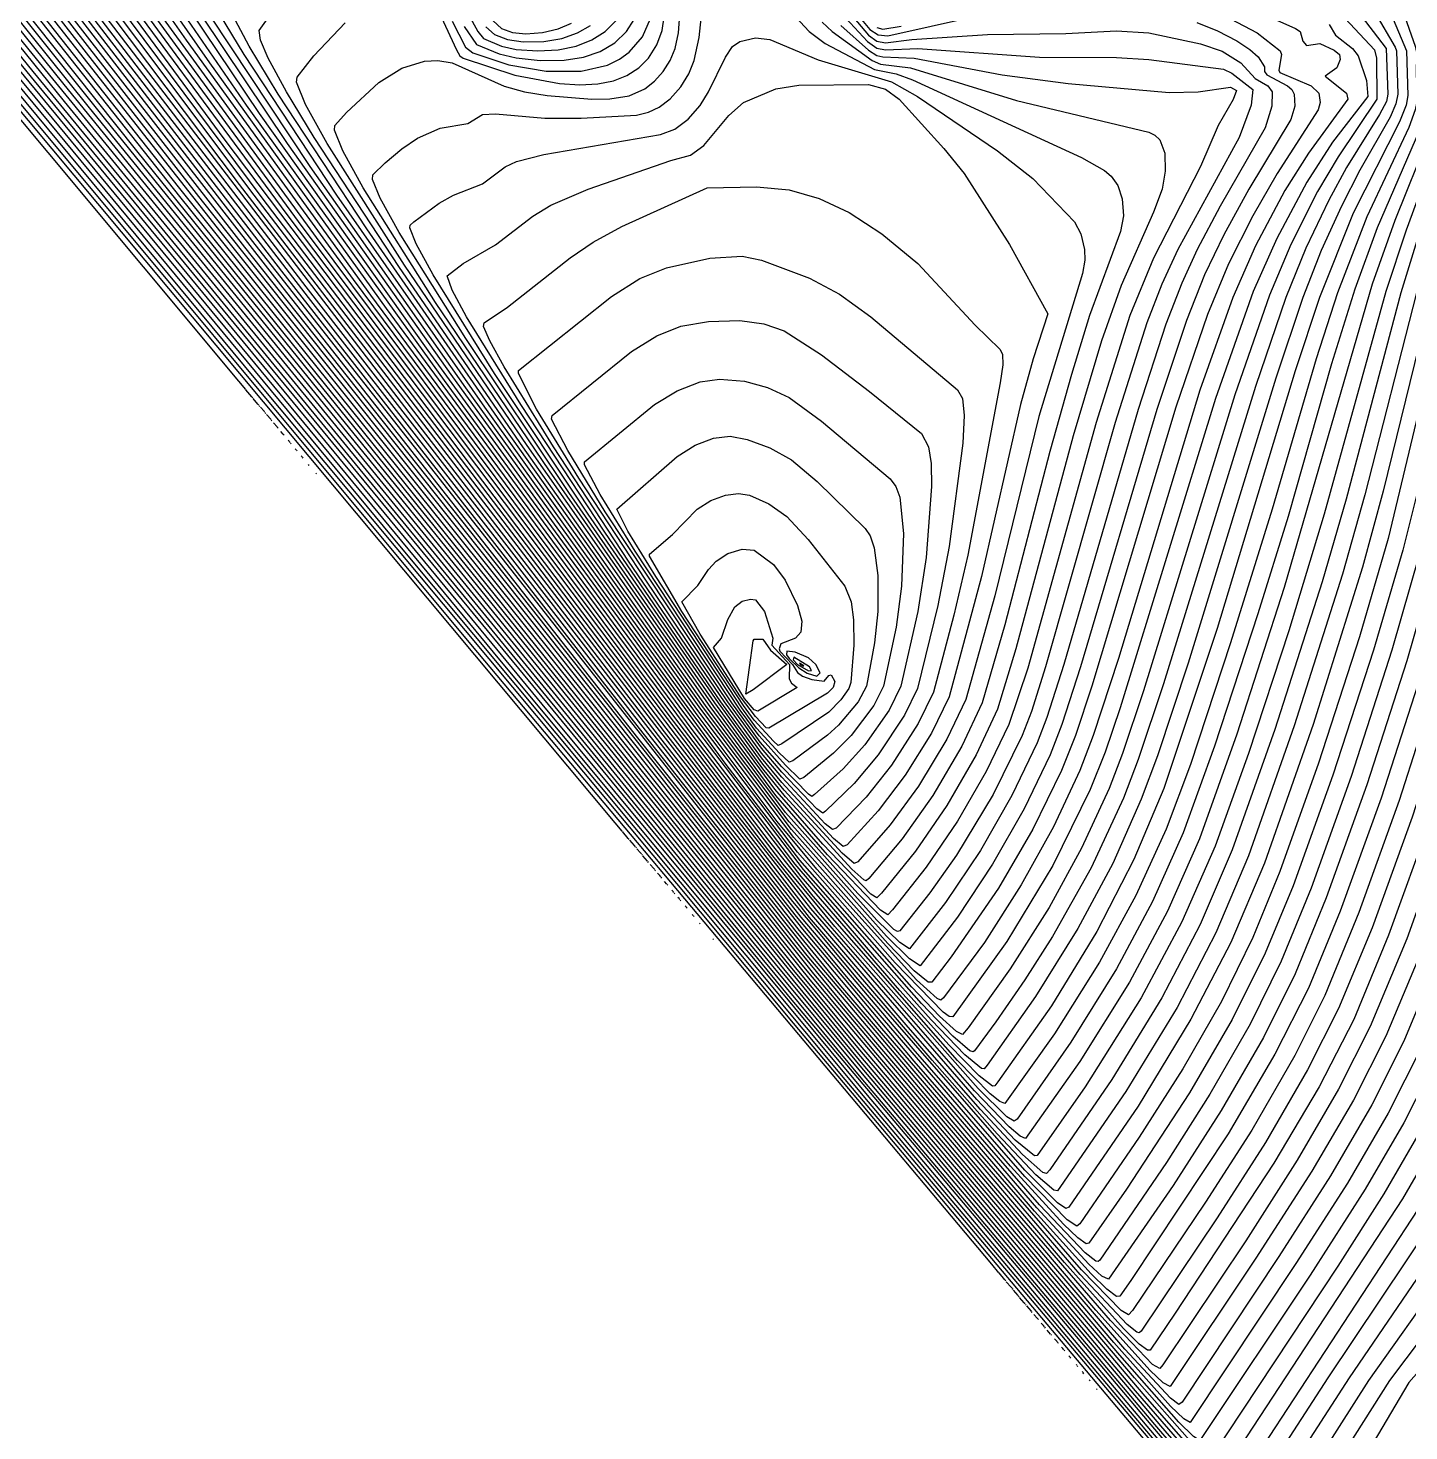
# Model space of a CAD drawing. Header units: inches. Extents: x 2608994 to 2618701, y 1261813 to 1271655.
# Drawn here: x 2610696 to 2612073, y 1262946 to 1264345 of the extents above; entities that cross this region are included whole.
import ezdxf

# ---------------------------------------------------------------- set-up
doc = ezdxf.new("R2010")
doc.units = ezdxf.units.IN
doc.header["$MEASUREMENT"] = 0

msp = doc.modelspace()

# ---------------------------------------------------------------- linework, layer by layer
for points, elevation in [([(2611281.3, 1263552.5), (2610390.5, 1264618.7), (2609989.7, 1265103.5), (2609670.4, 1265493.5)], 278), ([(2611960, 1262758.6), (2611459.1, 1263352.7), (2610922.7, 1263994.7), (2610432.2, 1264586.3), (2609987.1, 1265128.7), (2609707.6, 1265474.3)], 280), ([(2611954, 1262772.6), (2611510.8, 1263296.3), (2611058.2, 1263838.7), (2610508.8, 1264502.3), (2610036.3, 1265079.5), (2609761.6, 1265420.3)], 281), ([(2611945.1, 1262791.1), (2611938.4, 1262796.3), (2611909.6, 1262829.5), (2611534, 1263274), (2611166.3, 1263715.1), (2610536.7, 1264477.1), (2610027.9, 1265101.1), (2609768.9, 1265425.1)], 282), ([(2611934.8, 1262809), (2611924, 1262819), (2611888, 1262860.6), (2611532.8, 1263280.6), (2611208.3, 1263670.7), (2610565.4, 1264450.7), (2610065.2, 1265066.3), (2609812.2, 1265384.3)], 283), ([(2611657, 1263112.1), (2611137.3, 1263730.7), (2610623.8, 1264346.3), (2610183, 1264879.1), (2609803.6, 1265342.3)], 279), ([(2610905.8, 1263992.9), (2610144.7, 1264905.5), (2609809.6, 1265311.1)], 277), ([(2611928, 1262831.9), (2611925.2, 1262827.5), (2611922.8, 1262828.3), (2611894, 1262859.5), (2611457.8, 1263375.5), (2610702.1, 1264292.3), (2610164.9, 1264953.5), (2609884.2, 1265306.3)], 284), ([(2611875, 1262918.3), (2611868.8, 1262921.8), (2611856.8, 1262933.6), (2611799.2, 1262998.8), (2611524.4, 1263321.8), (2611454, 1263406.7), (2610755.6, 1264267.1), (2610518.7, 1264562.3), (2610307.6, 1264828.7), (2610063.8, 1265143.1), (2609977.7, 1265258.3)], 289), ([(2611892.8, 1262867.1), (2611819.6, 1262952.3), (2611526.8, 1263298.1), (2611403.7, 1263446.3), (2610700.9, 1264301.9), (2610214.1, 1264903.1), (2609946.5, 1265240.3)], 285), ([(2611894, 1262882.1), (2611871.2, 1262904.3), (2611800.4, 1262986), (2611525.6, 1263310), (2611426.5, 1263429.5), (2610696.7, 1264323.5), (2610451.7, 1264627.1), (2610226.7, 1264909.1), (2609982.8, 1265221.1)], 287), ([(2611864.4, 1262936.3), (2611858, 1262940.4), (2611843.6, 1262954.7), (2611784.8, 1263021.3), (2611523.2, 1263328.4), (2611456.3, 1263409.1), (2610771.8, 1264255.1), (2610542.4, 1264541.9), (2610339.6, 1264798.7), (2610102.5, 1265105.9), (2610017.8, 1265219.9)], 290), ([(2611846.8, 1262974.7), (2611843.6, 1262972.3), (2611835.2, 1262978.4), (2611789.6, 1263027.5), (2611636, 1263206.2), (2611475.7, 1263395.9), (2610847.1, 1264177.1), (2610443.4, 1264687.1), (2610197.3, 1265007.5), (2610108.4, 1265127.5), (2610041.3, 1265222.3)], 292), ([(2611886.8, 1262880.4), (2611825.6, 1262950.9), (2611528, 1263301.9), (2611433.9, 1263415.1), (2610732, 1264271.9), (2610250.5, 1264868.3), (2609985.1, 1265204.3)], 286), ([(2611805.8, 1263045.5), (2611804, 1263043.8), (2611801.6, 1263044.4), (2611792, 1263051.9), (2611745.2, 1263101.8), (2611606, 1263262.7), (2611472.8, 1263420.2), (2610911.9, 1264126.7), (2610558.7, 1264579.1), (2610335, 1264875.5), (2610252.4, 1264989.5), (2610190.3, 1265079.5), (2610145.8, 1265149.1), (2610116.8, 1265201.9)], 296), ([(2611834.7, 1262990.3), (2611828, 1262993.7), (2611814.8, 1263006.3), (2611760.8, 1263066.3), (2611541.2, 1263322.9), (2611466.2, 1263412.7), (2610845.8, 1264186.7), (2610630.8, 1264457.9), (2610454.3, 1264683.5), (2610222.6, 1264987.1), (2610139.8, 1265099.9), (2610075.9, 1265191.1)], 293), ([(2611812.4, 1263026.3), (2611804, 1263032.5), (2611788.4, 1263048), (2611729.6, 1263113.7), (2611513.6, 1263365.8), (2611463, 1263427.1), (2610869.7, 1264172.3), (2610505.6, 1264637.9), (2610287.1, 1264927.1), (2610208.1, 1265036.3), (2610147.6, 1265123.9), (2610104.2, 1265192.3)], 295), ([(2611773.4, 1263097.1), (2611766.8, 1263100.3), (2611753.6, 1263112.3), (2611702, 1263168.3), (2611547.2, 1263347.3), (2611465.1, 1263445.1), (2611309.3, 1263641.9), (2610948.9, 1264102.7), (2610633, 1264511.9), (2610433.7, 1264779.5), (2610356.7, 1264887.5), (2610298, 1264973.9), (2610255.1, 1265042.3), (2610228.1, 1265092.7), (2610220.1, 1265111.9), (2610216.1, 1265126.3), (2610215.9, 1265137.1), (2610219.2, 1265143.1), (2610319.6, 1265193)], 299), ([(2611885.1, 1262900.3), (2611879.6, 1262903.2), (2611867.6, 1262915.1), (2611810, 1262980.5), (2611526.8, 1263313.7), (2611449.6, 1263406.7), (2610731.6, 1264288.7), (2610492, 1264586.3), (2610271.5, 1264863.5), (2610025.7, 1265179.1)], 288), ([(2611854.7, 1262954.3), (2611848.4, 1262957.9), (2611835.2, 1262970.7), (2611778.8, 1263034), (2611522, 1263335), (2611461.6, 1263407.9), (2610804.3, 1264222.7), (2610580.2, 1264503.5), (2610384.6, 1264751.9), (2610145.5, 1265062.7), (2610060.2, 1265177.9)], 291), ([(2611751.2, 1263132.6), (2611742.8, 1263138.4), (2611728.4, 1263152.1), (2611675.6, 1263209.8), (2611513.6, 1263397), (2611460.8, 1263460.7), (2611316.5, 1263644.3), (2610972.9, 1264087.1), (2610678.8, 1264471.1), (2610493.7, 1264721.9), (2610422.7, 1264822.7), (2610366.4, 1264906.7), (2610325.6, 1264972.7), (2610300.3, 1265020.7), (2610289.3, 1265051.9), (2610288.9, 1265062.7), (2610292, 1265068.7), (2610404.4, 1265134.7), (2610474.1, 1265173.1)], 301), ([(2611797.4, 1263065.9), (2611793.2, 1263061.6), (2611786, 1263065.9), (2611746.4, 1263106.6), (2611633.6, 1263235.9), (2611478.2, 1263418.7), (2611304, 1263637.1), (2610950.1, 1264085.9), (2610607.8, 1264525.1), (2610380.7, 1264826.3), (2610295.6, 1264943.9), (2610231, 1265037.5), (2610184.9, 1265109.5), (2610155.2, 1265163.5)], 297), ([(2611781.2, 1263079.9), (2611771.6, 1263087.2), (2611756, 1263102.7), (2611699.6, 1263165.2), (2611506.4, 1263389.8), (2611461.9, 1263443.9), (2610922.2, 1264129.1), (2610595.2, 1264551.5), (2610392.8, 1264822.7), (2610317.4, 1264928.3), (2610259.5, 1265013.5), (2610217.3, 1265080.7), (2610191, 1265129.9), (2610183, 1265149.1), (2610179.1, 1265163.5)], 298), ([(2611764.8, 1263116.3), (2611763.2, 1263114.8), (2611760.8, 1263115.2), (2611750, 1263123.5), (2611704.4, 1263171.5), (2611579.6, 1263314.8), (2611468.3, 1263446.3), (2611313.8, 1263641.9), (2610975.4, 1264076.3), (2610667.8, 1264475.9), (2610468.1, 1264744.7), (2610392.3, 1264851.5), (2610333.9, 1264937.9), (2610291.9, 1265005.1), (2610264.4, 1265056.7), (2610256.5, 1265075.9), (2610252.7, 1265090.3), (2610252.5, 1265099.9), (2610256, 1265106.2), (2610361.6, 1265163.1)], 300), ([(2611733.9, 1263169.1), (2611730.8, 1263167.7), (2611722.4, 1263173.3), (2611690, 1263205.8), (2611523.2, 1263396.3), (2611458.4, 1263473.9), (2611320.7, 1263650.3), (2610906.6, 1264189.1), (2610669.8, 1264503.5), (2610575.3, 1264633.1), (2610498.5, 1264742.3), (2610438.3, 1264832.3), (2610394.9, 1264903.1), (2610377, 1264936.7), (2610365.4, 1264963.1), (2610360.5, 1264982.3), (2610360.7, 1264988.3), (2610362.7, 1264993.1), (2610522.7, 1265104.7), (2610603.5, 1265156.3)], 303), ([(2611827.5, 1263011.9), (2611824.4, 1263008.1), (2611817.2, 1263012.1), (2611775.2, 1263055.9), (2611648, 1263202.9), (2611479.3, 1263401.9), (2610888.3, 1264141.1), (2610509.7, 1264622.3), (2610269.2, 1264937.9), (2610184, 1265054.3), (2610116.7, 1265150.3)], 294), ([(2611744.7, 1263152.3), (2611741.6, 1263150), (2611732, 1263156.4), (2611690, 1263199.6), (2611578.4, 1263326.9), (2611466.8, 1263458.3), (2611324.6, 1263639.5), (2611083.4, 1263951.5), (2610723.3, 1264421.9), (2610533.8, 1264678.7), (2610461.1, 1264781.9), (2610404.8, 1264865.9), (2610363.9, 1264931.9), (2610337.6, 1264981.1), (2610329.6, 1265000.3), (2610325.4, 1265014.7), (2610324.9, 1265025.5), (2610328.1, 1265031.5), (2610455.9, 1265113.1), (2610519.6, 1265151.5)], 302), ([(2611725.5, 1263189.5), (2611722.4, 1263185.3), (2611718.8, 1263185.9), (2611700.8, 1263201.2), (2611662.4, 1263242.1), (2611597.6, 1263315.5), (2611475.2, 1263458.1), (2611330.6, 1263643.1), (2610921.1, 1264178.3), (2610689, 1264487.9), (2610596.9, 1264615.1), (2610522.4, 1264721.9), (2610464.7, 1264809.5), (2610425.2, 1264875.5), (2610409.6, 1264905.5), (2610399.7, 1264929.5), (2610396, 1264946.3), (2610398.3, 1264955.9), (2610591.8, 1265103.5), (2610623.9, 1265126.3), (2610649.5, 1265141.9), (2610672.4, 1265152.1)], 304), ([(2612281.2, 1264675.1), (2612227.9, 1264317.5), (2612228.2, 1264288.7), (2612237.3, 1264243.1), (2612239.7, 1264222.7), (2612240.1, 1264197.5), (2612238.1, 1264165.1), (2612222.3, 1264028.3), (2612210.7, 1263943.1), (2612195.1, 1263850.7), (2612179.9, 1263778.7), (2612151.5, 1263675.5), (2612112.2, 1263551.9), (2612070.8, 1263436.7), (2612034.5, 1263349.1), (2612002.8, 1263286.7), (2611961.7, 1263215.9), (2611910.2, 1263135.5), (2611827.5, 1263011.9)], 294), ([(2611682.1, 1263256.7), (2611679.2, 1263254.9), (2611672, 1263259.3), (2611643.2, 1263287.4), (2611500.4, 1263448.9), (2611448.9, 1263511.1), (2611339.4, 1263653.9), (2610969.2, 1264147.1), (2610775.5, 1264411.1), (2610699, 1264519.1), (2610635.4, 1264612.7)], 308), ([(2611663, 1263293.9), (2611660, 1263289.9), (2611657.6, 1263289.8), (2611644.4, 1263299.9), (2611614.4, 1263330.5), (2611565.2, 1263385.2), (2611466.8, 1263498.7), (2611363.1, 1263633.5), (2611020.3, 1264094.3), (2610830.9, 1264354.7), (2610755, 1264462.7), (2610697.6, 1264547.9), (2610652.1, 1264619.9)], 310), ([(2612243.1, 1264621.1), (2612208.1, 1264313.9), (2612208.8, 1264289.9), (2612217.3, 1264234.7), (2612217.1, 1264210.7), (2612214.2, 1264179.5), (2612176.9, 1263937.1), (2612159.4, 1263844.7), (2612143.9, 1263778.7), (2612114.8, 1263676.7), (2612076.3, 1263557.9), (2612036.3, 1263447.5), (2612002.9, 1263367.1), (2611972, 1263306.1), (2611930, 1263233.7), (2611881.7, 1263158.3), (2611805.8, 1263045.5)], 296), ([(2611714.7, 1263206.3), (2611711.6, 1263202.6), (2611708, 1263203.7), (2611687.6, 1263221.5), (2611645.6, 1263266.6), (2611573.6, 1263348.5), (2611471.6, 1263467.6), (2611332.2, 1263646.7), (2610929.1, 1264175.9), (2610707.3, 1264473.5), (2610618.4, 1264597.1)], 305), ([(2611699.6, 1263220.2), (2611680.4, 1263235.8), (2611642, 1263276.5), (2611476.4, 1263466.8), (2611380.6, 1263589.1), (2611183.2, 1263848.3), (2610891.3, 1264234.7), (2610698.6, 1264496.3), (2610625.6, 1264599.5)], 306), ([(2611635, 1263325.1), (2611618, 1263339.6), (2611586.8, 1263372.3), (2611469.2, 1263505.9), (2611349.6, 1263662.3), (2611053.1, 1264065.5), (2610877, 1264310.3), (2610807.9, 1264409.9), (2610752.8, 1264492.7), (2610713.4, 1264556.3), (2610687.7, 1264603.1)], 312), ([(2612254.9, 1264597.1), (2612217.7, 1264312.7), (2612218.6, 1264288.7), (2612226.4, 1264247.9), (2612228.4, 1264228.7), (2612228.4, 1264201.1), (2612225.3, 1264165.1), (2612193.9, 1263940.7), (2612177.2, 1263847.1), (2612162.8, 1263782.3), (2612134.1, 1263679.1), (2612094.8, 1263556.7), (2612052.8, 1263440.3), (2612017.9, 1263356.3), (2611983.4, 1263289.1), (2611938.4, 1263212.8), (2611840, 1263063.2), (2611814.9, 1263026.3), (2611812.4, 1263026.3)], 295), ([(2611669.9, 1263272.3), (2611664.8, 1263274.3), (2611655.2, 1263282.2), (2611622.8, 1263315.4), (2611478.8, 1263479.2), (2611434.2, 1263535.1), (2611340.9, 1263657.5), (2610983.3, 1264136.3), (2610799.4, 1264388.3), (2610724.2, 1264495.1), (2610665, 1264582.7)], 309), ([(2611652.2, 1263310.7), (2611649.2, 1263307), (2611646.8, 1263307.2), (2611630, 1263320.9), (2611596.4, 1263356), (2611542.4, 1263416.5), (2611460.8, 1263511.1), (2611358.1, 1263645.5), (2611037.6, 1264078.7), (2610853.6, 1264333.1), (2610781.6, 1264436.3), (2610725.3, 1264520.3), (2610683.2, 1264587.5)], 311), ([(2612222, 1264574.3), (2612198.3, 1264312.7), (2612199.2, 1264289.9), (2612206.3, 1264239.5), (2612205.7, 1264215.5), (2612202.4, 1264185.5), (2612161.3, 1263941.9), (2612144.4, 1263855.5), (2612130.4, 1263795.5), (2612102.6, 1263697.1), (2612063.2, 1263574.7), (2612023.1, 1263463.1), (2611989.1, 1263380.3), (2611959.1, 1263320.3), (2611916.2, 1263245.9), (2611870.2, 1263173.9), (2611797.4, 1263065.9)], 297), ([(2611690.4, 1263237.5), (2611685.2, 1263239.8), (2611674.4, 1263249), (2611639.6, 1263285.1), (2611483.6, 1263463.3), (2611434.7, 1263524.3), (2611333.4, 1263656.3), (2610953.2, 1264160.3), (2610748, 1264438.7), (2610668.7, 1264550.3)], 307), ([(2612187.1, 1264522.7), (2612181.2, 1264341.5), (2612178.7, 1264311.5), (2612179.6, 1264291.1), (2612184.7, 1264252.7), (2612182.2, 1264215.5), (2612126.6, 1263933.5), (2612098.8, 1263811.1), (2612071, 1263713.9), (2612031.1, 1263590.3), (2611990.6, 1263477.5), (2611959.5, 1263401.9), (2611927.8, 1263338.3), (2611885.6, 1263265.3), (2611837.7, 1263190.7), (2611773.4, 1263097.1)], 299), ([(2612202.1, 1264522.7), (2612188.6, 1264312.7), (2612189.3, 1264291.1), (2612195.4, 1264246.7), (2612192.2, 1264201.1), (2612144.1, 1263938.3), (2612127.9, 1263859.1), (2612113.8, 1263800.3), (2612085.3, 1263700.7), (2612045.3, 1263577.1), (2612004.5, 1263464.3), (2611972.7, 1263387.5), (2611939.2, 1263321.5), (2611892.7, 1263242.3), (2611795.6, 1263095.9), (2611784.8, 1263080.2), (2611781.2, 1263079.9)], 298), ([(2611608.5, 1263363.5), (2611560.4, 1263412.8), (2611463.2, 1263523.2), (2611355.8, 1263664.7), (2611094.8, 1264023.5), (2610926.6, 1264259.9), (2610815.3, 1264425.5)], 314), ([(2612358, 1264415.9), (2612332.1, 1264342.7), (2612315.2, 1264316), (2612310.6, 1264294.7), (2612313.6, 1264277.9), (2612347.3, 1264173.5), (2612353, 1264139.9), (2612355.1, 1264103.9), (2612356.2, 1263949.1), (2612352.3, 1263860.3), (2612341.5, 1263772.7), (2612320.2, 1263670.7), (2612288.6, 1263559.1), (2612245, 1263424.7), (2612214.7, 1263340.7), (2612180.2, 1263263.9), (2612149.9, 1263206.3), (2612114.7, 1263147.5), (2612013.3, 1262998.7), (2611914.4, 1262845.6)], 285), ([(2611094.8, 1264384.5), (2611122.9, 1264323.5), (2611126.4, 1264317.5), (2611129.6, 1264315.2), (2611181.2, 1264298), (2611225.6, 1264289.9), (2611246, 1264288.6), (2611264, 1264289.5), (2611279.6, 1264292.5), (2611292.8, 1264297.6), (2611304.8, 1264305.4), (2611314.4, 1264315.2), (2611322.7, 1264328.3), (2611328.2, 1264342.7), (2611338.1, 1264411.1)], 320), ([(2612323, 1264400.3), (2612301.2, 1264341.5), (2612292.7, 1264300.7), (2612295.7, 1264277.9), (2612322, 1264185.5), (2612326.4, 1264155.5), (2612327.9, 1264121.9), (2612325.6, 1263981.5), (2612321.2, 1263899.9), (2612311.4, 1263813.5), (2612296, 1263729.5), (2612269.4, 1263626.3), (2612230.6, 1263500.3), (2612186.3, 1263374.3), (2612154.7, 1263299.9), (2612120.5, 1263232.7), (2612081.8, 1263166.7), (2611896.3, 1262883.5)], 287), ([(2611608.8, 1263377.9), (2611606, 1263375.6), (2611602.4, 1263377.3), (2611582, 1263395.7), (2611482.4, 1263506.2), (2611442.8, 1263553.7), (2611364.2, 1263658.7), (2611119.2, 1263997.1), (2610954.5, 1264229.9), (2610847.7, 1264389.5)], 315), ([(2611547, 1263482.3), (2611542.4, 1263477.7), (2611536.4, 1263481.3), (2611488.4, 1263531), (2611440.4, 1263585.9), (2611379.7, 1263668.3), (2611215.7, 1263903.5), (2611102.2, 1264071.5), (2611030, 1264185.6), (2611009.6, 1264222.5), (2611001.2, 1264243.1), (2611001.8, 1264247.9), (2611013.2, 1264260.7), (2611045.6, 1264290.9), (2611068.4, 1264305.1), (2611091.2, 1264312.2), (2611104.4, 1264312.7), (2611118.8, 1264310.3), (2611170.4, 1264287.2), (2611190.8, 1264281.6), (2611213.6, 1264277.7), (2611258, 1264274.3), (2611276, 1264274.4), (2611295.2, 1264277.6), (2611310.8, 1264284.6), (2611320.4, 1264292.2), (2611329.1, 1264301.9), (2611336, 1264312.7), (2611341.2, 1264324.7), (2611344.6, 1264340.3), (2611348.3, 1264394.3)], 321), ([(2612171.7, 1264391.9), (2612168.9, 1264306.7), (2612174, 1264259.9), (2612172.9, 1264233.5), (2612162.8, 1264178), (2612101.5, 1263895.1), (2612083.6, 1263820.7), (2612056.1, 1263724.7), (2612015.4, 1263598.7), (2611975.4, 1263487.1), (2611945.6, 1263414.4), (2611914.5, 1263351.5), (2611874.5, 1263281.9), (2611831.1, 1263213.5), (2611764.8, 1263116.3)], 300), ([(2612248.6, 1264388.3), (2612237.3, 1264315.1), (2612237.9, 1264287.5), (2612248.4, 1264238.3), (2612251.1, 1264217.9), (2612251.9, 1264191.5), (2612250.4, 1264157.9), (2612237.2, 1264025.9), (2612226.5, 1263939.5), (2612211.9, 1263848.3), (2612196.4, 1263772.7), (2612167.7, 1263667.1), (2612128.9, 1263544.7), (2612087.1, 1263428.3), (2612050.1, 1263339.5), (2612017.7, 1263275.9), (2611976.3, 1263205.1), (2611920.4, 1263118.1), (2611834.7, 1262990.3)], 293), ([(2612332.3, 1264387.1), (2612314.5, 1264340.3), (2612308, 1264328.1), (2612301.8, 1264298.3), (2612304.8, 1264277.9), (2612334.8, 1264178.3), (2612339.8, 1264145.9), (2612341.4, 1264109.9), (2612340.6, 1263959.9), (2612335.8, 1263871.1), (2612324.4, 1263781.1), (2612304.2, 1263683.9), (2612273.7, 1263574.7), (2612232.4, 1263446.3), (2612196.7, 1263347.9), (2612165, 1263277.1), (2612133.7, 1263217.1), (2612096.5, 1263154.7), (2611992.2, 1262998.7), (2611904.8, 1262863.8)], 286), ([(2611861.6, 1264350.6), (2611882, 1264342.2), (2611901.2, 1264332.2), (2611914.4, 1264323.7), (2611922.5, 1264316.3), (2611928.8, 1264306.5), (2611928.8, 1264301.9), (2611931.2, 1264298.3), (2611951.9, 1264287.5), (2611956.1, 1264283.9), (2611958.5, 1264279.1), (2611959.1, 1264267.1), (2611955.2, 1264253.9), (2611913.3, 1264184.3), (2611888.3, 1264138.7), (2611869.2, 1264099.1), (2611851, 1264053.5), (2611821.4, 1263964.7), (2611745.4, 1263707.9), (2611726.8, 1263650.3), (2611715.1, 1263620.3), (2611689.2, 1263566.3), (2611657.7, 1263511.1), (2611622.8, 1263458.4), (2611585.6, 1263409.9), (2611574.8, 1263416.6), (2611552, 1263439.3), (2611457.2, 1263545.6), (2611366.6, 1263665.9), (2611151.2, 1263967.1), (2611003.8, 1264178.3), (2610911.1, 1264318.7), (2610879.9, 1264370.3)], 317), ([(2611506.6, 1264370.3), (2611534, 1264337.9), (2611542.4, 1264332.1), (2611550.8, 1264330.5), (2611577.2, 1264333.8), (2611652.8, 1264338.8), (2611730.8, 1264339.5), (2611781.2, 1264342.2), (2611813.6, 1264340.2), (2611865.2, 1264329.5), (2611886.8, 1264322.1), (2611905.5, 1264310.3), (2611919.7, 1264294.7), (2611932.4, 1264287.5), (2611936.5, 1264281.5), (2611936.2, 1264267.1), (2611929.6, 1264245.5), (2611884.9, 1264167.5), (2611861.9, 1264124.3), (2611846.4, 1264090.7), (2611830.5, 1264049.9), (2611802.8, 1263964.7), (2611728.7, 1263710.3), (2611711.8, 1263657.5), (2611702.1, 1263632.3), (2611676.9, 1263579.5), (2611645.6, 1263524.9), (2611610.8, 1263472.9), (2611574.8, 1263426.8), (2611565.2, 1263432.9), (2611542.4, 1263455.4), (2611454.8, 1263553.5), (2611369.5, 1263667.1), (2611169.9, 1263947.9), (2611033.5, 1264144.7), (2610945, 1264279.1), (2610916.1, 1264327.1), (2610896.9, 1264363.1)], 318), ([(2611559.2, 1263446.1), (2611523.2, 1263481.8), (2611451.2, 1263562.8), (2611371.5, 1263669.5), (2611189.3, 1263927.5), (2611066, 1264106.3), (2610981, 1264235.9), (2610953.4, 1264281.5), (2610935.2, 1264315.1), (2610927.5, 1264333.1), (2610926.1, 1264342.7), (2610954.4, 1264382.5)], 319), ([(2611127.2, 1264372.7), (2611144.4, 1264341.5), (2611150, 1264334.8), (2611168, 1264327), (2611182.4, 1264323.8), (2611204, 1264322.2), (2611224.4, 1264323.4), (2611242.4, 1264327.1), (2611258, 1264333.2), (2611271.2, 1264341.5), (2611282.1, 1264352.3)], 317), ([(2611510.5, 1264373.9), (2611535.2, 1264343.7), (2611543.6, 1264338.4), (2611553.2, 1264337.4), (2611639.6, 1264356.6)], 317), ([(2611884.4, 1264378.4), (2611960, 1264344.7), (2611964.4, 1264341.5), (2611967.2, 1264332.1), (2611970.8, 1264327.8), (2611984, 1264329.6), (2611998.4, 1264323.1), (2612003.6, 1264318.7), (2612004.4, 1264313.8), (2612001.2, 1264305.5), (2611989.5, 1264297.1), (2612010.6, 1264280.3), (2612012.2, 1264274.3), (2611972.8, 1264220.3), (2611949.4, 1264183.1), (2611920, 1264127.9), (2611897.3, 1264076.3), (2611864.4, 1263983.9), (2611783.2, 1263716.3), (2611758.2, 1263639.5), (2611744.8, 1263604.7), (2611718.5, 1263548.3), (2611686.4, 1263490.5), (2611649.5, 1263433.1), (2611608.8, 1263377.9)], 315), ([(2612102.4, 1264370.3), (2612110.4, 1264323.5), (2612109.9, 1264300.7), (2612112.4, 1264274.3), (2612110.5, 1264258.7), (2612103, 1264232.3), (2612070.1, 1264143.5), (2612049.9, 1264082.3), (2611988.6, 1263860.3), (2611953.1, 1263743.9), (2611912.9, 1263621.5), (2611879.7, 1263529.1), (2611846.4, 1263453.5), (2611805.9, 1263377.9), (2611750, 1263289.1), (2611702.1, 1263220.7), (2611699.6, 1263220.2)], 306), ([(2612113.7, 1264375.1), (2612120.3, 1264325.9), (2612119.8, 1264300.7), (2612122.6, 1264271.9), (2612120.4, 1264253.9), (2612112.5, 1264225.1), (2612081, 1264132.7), (2612065.1, 1264081.1), (2612010.4, 1263875.3), (2611986.4, 1263792.8), (2611939.3, 1263645.5), (2611896.8, 1263525.5), (2611864.8, 1263451.1), (2611826.5, 1263377.9), (2611776.6, 1263296.3), (2611714.7, 1263206.3)], 305), ([(2612125.5, 1264377.5), (2612130.1, 1264331.9), (2612129.7, 1264300.7), (2612132.7, 1264271.9), (2612130, 1264246.7), (2612121.8, 1264215.5), (2612080.5, 1264081.1), (2612029, 1263879.5), (2612006.7, 1263800.3), (2611958.7, 1263649.1), (2611913.1, 1263519.5), (2611880.4, 1263442.7), (2611841.7, 1263368.3), (2611790.5, 1263284.3), (2611725.5, 1263189.5)], 304), ([(2612137.7, 1264373.9), (2612140.4, 1264330.7), (2612139.5, 1264300.7), (2612143, 1264267.1), (2612139.3, 1264237.1), (2612096.2, 1264082.3), (2612047.3, 1263883.1), (2612026.7, 1263807.5), (2611977.4, 1263650.3), (2611928.9, 1263512.3), (2611895.5, 1263433.1), (2611855.6, 1263356.5), (2611802.8, 1263269.9), (2611733.9, 1263169.1)], 303), ([(2612148.9, 1264378.7), (2612150.5, 1264333.1), (2612149.3, 1264303.1), (2612153.1, 1264268.3), (2612152.7, 1264251.5), (2612144.8, 1264209.8), (2612111.9, 1264084.7), (2612052.4, 1263835.9), (2612023.7, 1263737.9), (2611982.9, 1263611.9), (2611944.3, 1263503.9), (2611917.2, 1263437.9), (2611885.9, 1263374.3), (2611847.5, 1263307.1), (2611804.1, 1263238.7), (2611744.7, 1263152.3)], 302), ([(2612160.2, 1264383.5), (2612160.7, 1264334.3), (2612159.1, 1264305.5), (2612163.5, 1264264.7), (2612162.8, 1264243.1), (2612153.8, 1264195.1), (2612126.7, 1264083.5), (2612082, 1263884.3), (2612066.9, 1263824.3), (2612037.8, 1263724.7), (2611997.2, 1263599.8), (2611957.6, 1263489.5), (2611929.6, 1263422.3), (2611896.6, 1263356.3), (2611854, 1263283.1), (2611791.3, 1263187.1), (2611753.9, 1263133.1), (2611751.2, 1263132.6)], 301), ([(2612257.5, 1264377.5), (2612246.6, 1264312.7), (2612247.8, 1264285.1), (2612259.5, 1264233.5), (2612262.5, 1264213.1), (2612263.9, 1264185.5), (2612262.9, 1264151.9), (2612251.8, 1264021.1), (2612242.5, 1263937.1), (2612229.2, 1263848.3), (2612213.6, 1263769.1), (2612185.3, 1263663.5), (2612146.8, 1263541.1), (2612104.9, 1263423.5), (2612068, 1263334.7), (2612035.9, 1263271.1), (2611994.8, 1263200.4), (2611943.3, 1263119.9), (2611846.8, 1262974.7)], 292), ([(2611633.3, 1263347.9), (2611627.6, 1263341.3), (2611621.6, 1263344.3), (2611604.8, 1263359.6), (2611577.2, 1263388.6), (2611465.6, 1263515.3), (2611392.1, 1263610.7), (2611111.1, 1263993.5), (2610913.7, 1264268.3), (2610843.9, 1264369.1)], 313), ([(2611593.4, 1263393.5), (2611579.6, 1263404.9), (2611553.2, 1263432.1), (2611459.6, 1263537.7), (2611362.8, 1263665.9), (2611132.3, 1263986.3), (2610977.2, 1264207.1), (2610877.6, 1264357.1)], 316), ([(2611461.4, 1264355.9), (2611474.9, 1264341.5), (2611490.8, 1264329.8), (2611540, 1264303.6), (2611561.6, 1264299.3), (2611577.7, 1264293.5), (2611746.4, 1264215.9), (2611769.2, 1264202.9), (2611776, 1264197.5), (2611782.6, 1264187.9), (2611786.9, 1264174.7), (2611788.3, 1264157.9), (2611785.4, 1264142.3), (2611754.4, 1264058.3), (2611736.3, 1263999.5), (2611714.8, 1263922.7), (2611670, 1263749.9), (2611647.3, 1263671.9), (2611627, 1263628.7), (2611598, 1263579.5), (2611567.6, 1263536.4), (2611534.2, 1263496.7)], 322), ([(2611502.6, 1264364.3), (2611532.8, 1264331.8), (2611542.4, 1264325.1), (2611550.8, 1264323.5), (2611583.2, 1264324.8), (2611704.4, 1264316.1), (2611781.2, 1264315.7), (2611813.6, 1264313.7), (2611888, 1264304.2), (2611896.4, 1264300), (2611917.4, 1264283.9), (2611915.5, 1264268.3), (2611903.8, 1264235.9), (2611842.6, 1264124.3), (2611826.5, 1264089.5), (2611811.7, 1264051.1), (2611780.1, 1263951.5), (2611710.5, 1263707.9), (2611696.5, 1263663.5), (2611687.2, 1263639.5), (2611658.2, 1263580.7), (2611621.6, 1263520), (2611595.2, 1263482.5), (2611565.2, 1263444.7), (2611562.8, 1263444), (2611559.2, 1263446.1)], 319), ([(2611999.6, 1264365.3), (2612038.8, 1264323.5), (2612040.6, 1264315.1), (2612041.1, 1264274.3), (2612002.4, 1264216.7), (2611981.8, 1264181.9), (2611955.3, 1264129.1), (2611934, 1264078.7), (2611899.3, 1263979.1), (2611808.1, 1263683.9), (2611787.3, 1263621.5), (2611773.9, 1263586.7), (2611746.4, 1263527), (2611714.1, 1263467.9), (2611675.4, 1263406.7), (2611633.3, 1263347.9)], 313), ([(2612021.2, 1264362.8), (2612050.2, 1264324.7), (2612052, 1264279.1), (2612050.5, 1264271.9), (2612043.8, 1264258.7), (2612010.7, 1264205.9), (2611993.1, 1264173.5), (2611970.3, 1264125.5), (2611950.3, 1264076.3), (2611919.9, 1263987.5), (2611828.3, 1263691.1), (2611803, 1263615.5), (2611788.3, 1263577.1), (2611756, 1263507.6), (2611717.5, 1263439.1), (2611690, 1263395.9), (2611660.9, 1263353.9), (2611639.6, 1263325.1), (2611638.4, 1263324.1), (2611635, 1263325.1)], 312), ([(2612039, 1264360.7), (2612059.3, 1264325.9), (2612060.7, 1264322.3), (2612062, 1264279.1), (2612060.1, 1264269.5), (2612054.3, 1264256.3), (2612024, 1264203.5), (2612005.6, 1264167.5), (2611985.5, 1264123.1), (2611967.2, 1264076.3), (2611940.2, 1263995.9), (2611852.7, 1263711.5), (2611822.1, 1263619.1), (2611806.1, 1263575.9), (2611777.6, 1263511.9), (2611742.8, 1263446.9), (2611700.7, 1263379.1), (2611652.2, 1263310.7)], 311), ([(2612066.8, 1264361.9), (2612079.2, 1264327.1), (2612080.6, 1264321.1), (2612080.3, 1264297.1), (2612082.1, 1264277.9), (2612079.4, 1264263.5), (2612072.8, 1264246), (2612031, 1264156.7), (2612001.8, 1264081.1), (2611980.5, 1264015.1), (2611936.7, 1263865.1), (2611895.1, 1263731.9), (2611855, 1263610.7), (2611830.8, 1263545.9), (2611800.7, 1263479.9), (2611764.4, 1263413.3), (2611719.6, 1263341.9), (2611669.9, 1263272.3)], 309), ([(2612080.2, 1264360.7), (2612090.5, 1264322.3), (2612090.2, 1264298.3), (2612092.2, 1264276.7), (2612090.7, 1264265.9), (2612083.4, 1264243.1), (2612041.5, 1264145.9), (2612019.1, 1264084.7), (2611995.9, 1264010.3), (2611952.4, 1263857.9), (2611922.3, 1263760.7), (2611879.2, 1263628.7), (2611847.9, 1263542.3), (2611817.3, 1263473.9), (2611781.2, 1263406.7), (2611735.8, 1263333.5), (2611682.1, 1263256.7)], 308), ([(2612091.3, 1264365.5), (2612100.5, 1264322.3), (2612100, 1264299.5), (2612102.3, 1264275.5), (2612100.8, 1264263.5), (2612093.3, 1264238.3), (2612059, 1264153.1), (2612036.5, 1264089.5), (2611948.6, 1263787.1), (2611901.3, 1263640.7), (2611864, 1263536.3), (2611832.1, 1263464.3), (2611794.2, 1263393.5), (2611744.9, 1263314.3), (2611690.4, 1263237.5)], 307), ([(2612264.1, 1264358.3), (2612256, 1264310.3), (2612257.6, 1264282.7), (2612270.6, 1264228.7), (2612274.2, 1264207.1), (2612276.1, 1264178.3), (2612275.5, 1264144.7), (2612266.4, 1264015.1), (2612258.1, 1263931.1), (2612245.6, 1263843), (2612230.1, 1263761.9), (2612202.3, 1263657.5), (2612164.1, 1263535.1), (2612122.8, 1263418.7), (2612085.5, 1263328.7), (2612052.2, 1263262.7), (2612011.7, 1263193.1), (2611960.3, 1263112.7), (2611854.7, 1262954.3)], 291), ([(2612274.8, 1264360.7), (2612265.4, 1264309.1), (2612265.1, 1264297.1), (2612267, 1264282.7), (2612281.9, 1264223.9), (2612285.8, 1264202.3), (2612288.3, 1264173.5), (2612288.3, 1264138.7), (2612281.1, 1264007.9), (2612273.8, 1263925.1), (2612262.1, 1263837.5), (2612246.9, 1263755.9), (2612219.1, 1263650.3), (2612181.4, 1263529.1), (2612140.4, 1263412.7), (2612103.2, 1263322.7), (2612067.9, 1263253.1), (2612029.4, 1263187.1), (2611974.4, 1263101.3), (2611864.4, 1262936.3)], 290), ([(2612284, 1264355.6), (2612274.6, 1264306.7), (2612274.5, 1264294.7), (2612276.8, 1264280.3), (2612293.5, 1264217.9), (2612297.8, 1264196.3), (2612300.9, 1264166.3), (2612301.4, 1264131.5), (2612295.7, 1263998.3), (2612289.4, 1263916.7), (2612278.7, 1263831.5), (2612263.2, 1263747.5), (2612236, 1263643.1), (2612198.9, 1263523.1), (2612158.1, 1263406.7), (2612121.5, 1263317.9), (2612085.6, 1263247.1), (2612047.9, 1263182.3), (2612002, 1263110.3), (2611875, 1262918.3)], 289), ([(2611557.8, 1263465.5), (2611553.2, 1263460.7), (2611546, 1263465.2), (2611493.2, 1263520.3), (2611441.6, 1263579.6), (2611376, 1263668.3), (2611193.4, 1263928.7), (2611071, 1264108.7), (2610994, 1264229.9), (2610972.4, 1264268.9), (2610963.5, 1264291.1), (2610964, 1264296.2), (2610980.7, 1264317.5), (2611012, 1264350.4)], 320), ([(2611534.2, 1263496.7), (2611531.6, 1263494.6), (2611529.2, 1263495.6), (2611517.2, 1263506.1), (2611451.2, 1263578.2), (2611428.4, 1263606.3), (2611380.7, 1263671.9), (2611235.2, 1263881.9), (2611132.2, 1264035.5), (2611065.8, 1264141.1), (2611046.8, 1264175.5), (2611039.2, 1264193.9), (2611039.6, 1264198.7), (2611051.9, 1264210.7), (2611068.4, 1264224.7), (2611084, 1264235.3), (2611106.8, 1264245.3), (2611134.4, 1264249.9), (2611148.8, 1264258.7), (2611162, 1264259.6), (2611211.2, 1264255.3), (2611247.2, 1264255.3), (2611302.4, 1264258.2), (2611314.4, 1264261.1), (2611325.2, 1264266.2), (2611336, 1264274.4), (2611346.7, 1264286.3), (2611354.8, 1264299.5), (2611360.2, 1264312.7), (2611365.1, 1264335.5), (2611367.1, 1264354.7)], 322), ([(2611118.8, 1264351.8), (2611132.1, 1264325.9), (2611139.2, 1264320.3), (2611175.2, 1264308.4), (2611212.4, 1264302.1), (2611247.2, 1264302.1), (2611273.6, 1264308.1), (2611285.5, 1264313.9), (2611295.2, 1264320.9), (2611308.4, 1264336.4), (2611316.4, 1264354.7)], 319), ([(2611130.8, 1264346.6), (2611142.8, 1264328.6), (2611165.6, 1264319.5), (2611182.4, 1264315.3), (2611206.4, 1264312.6), (2611230.4, 1264312.9), (2611249.6, 1264316), (2611266.4, 1264321.7), (2611280.8, 1264330.2), (2611292.6, 1264341.5), (2611300.3, 1264353.5)], 318), ([(2611152.3, 1264346.3), (2611160.8, 1264338.6), (2611174, 1264333.6), (2611189.6, 1264331.3), (2611210, 1264331.7), (2611228, 1264334.8), (2611243.6, 1264340.2), (2611256.8, 1264347.6)], 316), ([(2611159.6, 1264352.2), (2611168, 1264344.5), (2611178.8, 1264340.6), (2611192, 1264339.4), (2611208.8, 1264340.6), (2611224.4, 1264344.3), (2611237.8, 1264349.9)], 315), ([(2611487.6, 1264351.1), (2611497.6, 1264341.5), (2611537.6, 1264312.7), (2611546, 1264309.2), (2611576, 1264305.5), (2611681.6, 1264272.9), (2611813.6, 1264241.1), (2611819.6, 1264238.1), (2611824.4, 1264233.5), (2611829.4, 1264220.3), (2611829.9, 1264202.3), (2611826.8, 1264184.3), (2611818.3, 1264161.5), (2611786, 1264088.3), (2611766.3, 1264033.1), (2611738.2, 1263938.3), (2611680.9, 1263725.9), (2611662.5, 1263665.9), (2611641.3, 1263620.3), (2611612, 1263569.5), (2611580.8, 1263524), (2611547, 1263482.3)], 321), ([(2611506.3, 1264347.5), (2611534, 1264323), (2611542.4, 1264317.8), (2611548.4, 1264316.3), (2611579.6, 1264315.2), (2611667.2, 1264298.3), (2611733.2, 1264289.8), (2611834, 1264280.9), (2611862.8, 1264281.6), (2611895.2, 1264286.1), (2611901.1, 1264282.7), (2611897.6, 1264273.9), (2611882.8, 1264247.9), (2611865.1, 1264207.1), (2611818.4, 1264115.6), (2611794.6, 1264058.3), (2611761.1, 1263951.5), (2611692.8, 1263706.7), (2611673.9, 1263650.3), (2611651.3, 1263603.5), (2611622.8, 1263554.2), (2611591.6, 1263508.2), (2611557.8, 1263465.5)], 320), ([(2611542.4, 1264345.5), (2611548.4, 1264344.1), (2611566.4, 1264346.8)], 316), ([(2611895.2, 1264354.2), (2611921.6, 1264340.3), (2611944.6, 1264322.3), (2611945.8, 1264318.7), (2611943.2, 1264303.1), (2611944.1, 1264300.7), (2611975.4, 1264287.5), (2611983.1, 1264280.3), (2611984.6, 1264270.7), (2611982.4, 1264263.5), (2611941.5, 1264199.9), (2611917.3, 1264157.9), (2611893, 1264109.9), (2611872.1, 1264059.5), (2611840.6, 1263967.1), (2611756.8, 1263688.7), (2611740.6, 1263639.5), (2611726.6, 1263604.7), (2611697.8, 1263545.9), (2611663.6, 1263487.1), (2611616.5, 1263418.7), (2611597.1, 1263393.5), (2611593.4, 1263393.5)], 316), ([(2611993.5, 1264348.7), (2611999.9, 1264337.9), (2612016.8, 1264324.7), (2612022.5, 1264317.5), (2612030.8, 1264292.8), (2612031.9, 1264276.7), (2611996.8, 1264231.1), (2611971.1, 1264191.5), (2611941.1, 1264135.1), (2611917.8, 1264082.3), (2611880, 1263975.5), (2611785, 1263667.1), (2611770, 1263622.7), (2611755, 1263585.5), (2611717.8, 1263509.9), (2611672, 1263434.1), (2611618, 1263358.9), (2611614.4, 1263359.3), (2611608.5, 1263363.5)], 314), ([(2612057.2, 1264354.1), (2612070.6, 1264322.3), (2612072, 1264277.9), (2612070.2, 1264268.3), (2612063.6, 1264251.5), (2612017.5, 1264160.3), (2611983.8, 1264076.3), (2611959.7, 1264003.1), (2611881.7, 1263746.3), (2611828.5, 1263586.7), (2611798.7, 1263515.9), (2611761.6, 1263443.9), (2611716.4, 1263370), (2611663, 1263293.9)], 310), ([(2612292.7, 1264348.7), (2612283.6, 1264303.1), (2612286.3, 1264279.1), (2612305.3, 1264211.9), (2612309.9, 1264190.3), (2612313.6, 1264160.3), (2612314.6, 1264125.5), (2612310.6, 1263989.9), (2612305, 1263905.9), (2612294.3, 1263818.3), (2612278.7, 1263734.3), (2612251.3, 1263629.9), (2612214.5, 1263511.1), (2612173.7, 1263394.7), (2612139.4, 1263311.9), (2612104.2, 1263242.3), (2612066.6, 1263177.5), (2611885.1, 1262900.3)], 288), ([(2612353.9, 1264345.1), (2612343, 1264324.7), (2612323.2, 1264305.5), (2612319.4, 1264291.1), (2612322, 1264279.1), (2612345.4, 1264215.5), (2612358.6, 1264173.5), (2612365.1, 1264142.3), (2612368.4, 1264108.7), (2612372, 1263950.3), (2612370.7, 1263874.7), (2612363.7, 1263796.7), (2612349.2, 1263713.9), (2612327.5, 1263623.9), (2612280.3, 1263470.3), (2612239, 1263349.1), (2612201.7, 1263262.7), (2612170.7, 1263202.7), (2612136.5, 1263145.1), (2612106.9, 1263100.7), (2612032.7, 1262996.3), (2611928, 1262831.9)], 284), ([(2612378.2, 1264346.3), (2612370.8, 1264328.3), (2612360.8, 1264313.4), (2612346.9, 1264300.7), (2612330.8, 1264293.5), (2612328.1, 1264287.5), (2612353, 1264225.1), (2612367.2, 1264181.9), (2612377, 1264143.5), (2612382.1, 1264103.9), (2612388, 1263937.1), (2612387.7, 1263865.1), (2612381.7, 1263790.7), (2612367.7, 1263707.9), (2612355.3, 1263653.9), (2612341.4, 1263602.3), (2612268.3, 1263373.1), (2612243.5, 1263307.1), (2612215.8, 1263244.7), (2612185.8, 1263187.1), (2612152.4, 1263131.9), (2612118.7, 1263082.7), (2612053.5, 1262996.3), (2611934.8, 1262809)], 283), ([(2611523.4, 1263513.5), (2611519.6, 1263511.9), (2611507.6, 1263522), (2611450, 1263584.8), (2611428.4, 1263611), (2611384.2, 1263671.9), (2611254.5, 1263860.3), (2611161, 1264000.7), (2611099.6, 1264099.1), (2611082.8, 1264130), (2611076.6, 1264145.9), (2611076.8, 1264148.6), (2611080.5, 1264151.9), (2611105.6, 1264170.5), (2611120, 1264178.4), (2611148.8, 1264189.8), (2611171.6, 1264206.5), (2611183, 1264211.9), (2611210, 1264219), (2611326.4, 1264239), (2611340.8, 1264244.3), (2611354, 1264254.1), (2611366, 1264268), (2611374.3, 1264281.5), (2611391.2, 1264316.1), (2611398.4, 1264326.7), (2611405.6, 1264331.8), (2611421.2, 1264335.4), (2611435.6, 1264333.5), (2611483.6, 1264313.4), (2611556.8, 1264291.3), (2611583, 1264276.7), (2611662.7, 1264222.7), (2611698, 1264195.1), (2611739.3, 1264151.9), (2611745.6, 1264139.9), (2611749.3, 1264124.3), (2611749.8, 1264113.5), (2611747.4, 1264100.3), (2611704, 1263957.5), (2611660, 1263778.7), (2611631.2, 1263675.5), (2611612, 1263635.7), (2611583.8, 1263589.1), (2611555.6, 1263550.4), (2611523.4, 1263513.5)], 323), ([(2611512.6, 1263530.3), (2611508.8, 1263528.8), (2611499.2, 1263536.7), (2611447.6, 1263592.7), (2611427.2, 1263617.3), (2611386.8, 1263673.1), (2611271.1, 1263842.3), (2611187.1, 1263969.5), (2611133, 1264057.1), (2611118.8, 1264083.5), (2611113.6, 1264097.9), (2611129.6, 1264110.4), (2611162, 1264128.8), (2611199.2, 1264157.3), (2611217.2, 1264168.5), (2611254.4, 1264184.4), (2611336.8, 1264213.1), (2611356.4, 1264218.2), (2611369.6, 1264228), (2611394.8, 1264258), (2611409.2, 1264270.7), (2611441.6, 1264284.5), (2611464.4, 1264288.2), (2611534, 1264288.9), (2611550.8, 1264284.1), (2611564.5, 1264274.3), (2611609.1, 1264225.1), (2611629.3, 1264199.9), (2611674.6, 1264129.1), (2611712.8, 1264059.9), (2611698.2, 1264015.1), (2611685.5, 1263969.5), (2611646.8, 1263797.9), (2611614.5, 1263677.9), (2611596.8, 1263641.9), (2611570.6, 1263599.9), (2611543.6, 1263564.2), (2611512.6, 1263530.3)], 324), ([(2611501.8, 1263547.1), (2611498, 1263545.6), (2611490.8, 1263551.5), (2611447.6, 1263597.8), (2611427.2, 1263622), (2611390.3, 1263673.1), (2611294.7, 1263813.5), (2611219.7, 1263927.5), (2611170.4, 1264007.2), (2611156.2, 1264033.1), (2611150.1, 1264047.5), (2611150.7, 1264051.1), (2611174, 1264066.7), (2611236.4, 1264115.8), (2611259.2, 1264131.5), (2611287.9, 1264147.1), (2611373.2, 1264185.6), (2611422.4, 1264186.6), (2611454.8, 1264183.6), (2611484.8, 1264175.2), (2611514.8, 1264161.2), (2611547.2, 1264140), (2611583.2, 1264110.2), (2611640.2, 1264048.7), (2611665, 1264024.7), (2611667.5, 1264019.9), (2611668, 1264009.1), (2611665.4, 1263991.1), (2611632.9, 1263819.5), (2611619.2, 1263759.5), (2611598.8, 1263682.7), (2611583.6, 1263651.5), (2611556.8, 1263609.8), (2611531.6, 1263577.9), (2611501.8, 1263547.1)], 325), ([(2611491, 1263563.9), (2611488.4, 1263562), (2611482.4, 1263566.2), (2611447.6, 1263603), (2611427.2, 1263626.7), (2611393.6, 1263673.1), (2611311.7, 1263794.3), (2611244.9, 1263896.3), (2611202.8, 1263964.8), (2611184.8, 1264000.4), (2611184.8, 1264003.6), (2611277.6, 1264077.5), (2611306, 1264095.2), (2611332.4, 1264106), (2611375.6, 1264115.5), (2611408, 1264117.4), (2611427.2, 1264113.7), (2611475.2, 1264095.5), (2611505.2, 1264079.6), (2611536.4, 1264057), (2611622.8, 1263984.4), (2611627.6, 1263975.5), (2611629.4, 1263958.7), (2611628, 1263931.1), (2611614.4, 1263827.9), (2611603.2, 1263769.1), (2611582.7, 1263686.3), (2611570, 1263659.8), (2611543.7, 1263620.3), (2611519.6, 1263591.5), (2611491, 1263563.9)], 326), ([(2611480.2, 1263580.7), (2611477.6, 1263578.8), (2611474, 1263581), (2611447.6, 1263608.3), (2611426, 1263632.9), (2611397.8, 1263671.9), (2611271.4, 1263862.7), (2611234, 1263923.6), (2611217.9, 1263955.1), (2611218.4, 1263958.5), (2611297.6, 1264022.6), (2611322.8, 1264038.1), (2611346.8, 1264047.7), (2611374.4, 1264052.4), (2611405.6, 1264053.3), (2611429.6, 1264050.2), (2611450, 1264043), (2611487.2, 1264019.2), (2611535.1, 1263982.7), (2611586.7, 1263940.7), (2611593.7, 1263927.5), (2611596.4, 1263910.7), (2611596.9, 1263887.9), (2611591.6, 1263817.1), (2611583.3, 1263763.1), (2611566.2, 1263688.7), (2611554.6, 1263664.7), (2611530.4, 1263630.3), (2611508.8, 1263606.1), (2611480.2, 1263580.7)], 327), ([(2610912.8, 1263984.5), (2610905.8, 1263992.9)], 277), ([(2611469.4, 1263597.5), (2611465.6, 1263596), (2611451.2, 1263609.8), (2611424.8, 1263639.2), (2611406.1, 1263664.7), (2611301.2, 1263823.2), (2611266.4, 1263879.7), (2611250.8, 1263909.5), (2611250.8, 1263912.4), (2611320.4, 1263969.6), (2611343.2, 1263983.4), (2611366, 1263992.1), (2611385.2, 1263995), (2611410.4, 1263993), (2611433.2, 1263986.7), (2611454.8, 1263976.6), (2611487.2, 1263953.1), (2611555.6, 1263895.5), (2611561.2, 1263887.9), (2611565.1, 1263877.1), (2611569, 1263841.1), (2611566.9, 1263788.3), (2611561.4, 1263747.5), (2611549, 1263688.7), (2611539.4, 1263669.5), (2611516.7, 1263639.5), (2611499.2, 1263621.7), (2611469.4, 1263597.5)], 328), ([(2610918.8, 1263977.3), (2610913, 1263984.2)], 277), ([(2610919.8, 1263976.1), (2610919, 1263977.1)], 277), ([(2610924.9, 1263970.1), (2610920.2, 1263975.5)], 277), ([(2610925.8, 1263968.9), (2610925, 1263969.9)], 277), ([(2610926.8, 1263967.7), (2610926.2, 1263968.3)], 277), ([(2610931, 1263962.9), (2610927.4, 1263966.9)], 277), ([(2610931.9, 1263961.7), (2610931, 1263962.8)], 277), ([(2610932.9, 1263960.5), (2610932.2, 1263961.2)], 277), ([(2610938, 1263954.5), (2610933.4, 1263959.7)], 277), ([(2610938.9, 1263953.3), (2610938.2, 1263954.1)], 277), ([(2610944, 1263947.3), (2610940.6, 1263951.2)], 277), ([(2610945, 1263946.1), (2610944.2, 1263947)], 277), ([(2610950.1, 1263940.1), (2610947.8, 1263942.6)], 277), ([(2610951, 1263938.9), (2610950.2, 1263939.9)], 277), ([(2611458.4, 1263614.3), (2611454.8, 1263612.8), (2611445.2, 1263621.7), (2611422.4, 1263646.9), (2611407.6, 1263667.1), (2611321.7, 1263797.9), (2611294, 1263843.4), (2611283, 1263865.1), (2611343.2, 1263917.7), (2611361.2, 1263929), (2611379.2, 1263935.9), (2611396, 1263937.9), (2611412.8, 1263934.8), (2611435.6, 1263926.5), (2611457.1, 1263914.3), (2611482.8, 1263892.7), (2611530.5, 1263845.9), (2611535.5, 1263838.7), (2611539.6, 1263826.7), (2611543.3, 1263799.1), (2611543.2, 1263763.1), (2611539.8, 1263731.9), (2611532, 1263688.7), (2611523.5, 1263673.1), (2611504, 1263649.7), (2611493.2, 1263639.9), (2611458.4, 1263614.3)], 329), ([(2610956.1, 1263932.9), (2610955, 1263934)], 277), ([(2610957.1, 1263931.7), (2610956.2, 1263932.8)], 277), ([(2610958, 1263930.5), (2610957.4, 1263931.2)], 277), ([(2610963.2, 1263924.5), (2610962.2, 1263925.4)], 277), ([(2610964.1, 1263923.3), (2610963.4, 1263924.1)], 277), ([(2610969.2, 1263917.3), (2610968.2, 1263918.3)], 277), ([(2610970.2, 1263916.1), (2610969.4, 1263917)], 277), ([(2610976.2, 1263908.9), (2610975.4, 1263909.7)], 277), ([(2610983.2, 1263900.5), (2610982.6, 1263901.2)], 277), ([(2611447.6, 1263631.3), (2611444, 1263629.6), (2611439.2, 1263633.8), (2611420, 1263654.7), (2611409.2, 1263669.4), (2611347.8, 1263763.1), (2611315.6, 1263818.3), (2611315.6, 1263820.4), (2611338.5, 1263839.9), (2611363.2, 1263865.1), (2611376.8, 1263873.9), (2611391.2, 1263879.2), (2611404.4, 1263880.8), (2611415.2, 1263879.1), (2611434.4, 1263870.4), (2611452.4, 1263857.8), (2611473.7, 1263835.1), (2611510.3, 1263788.3), (2611516.6, 1263772.7), (2611519, 1263754.7), (2611519.3, 1263729.5), (2611516.4, 1263692.3), (2611514.2, 1263686.3), (2611506.4, 1263674.9), (2611494.4, 1263662.7), (2611447.6, 1263631.3)], 330), ([(2611434.4, 1263646.7), (2611432, 1263647.2), (2611421.2, 1263658.4), (2611406.4, 1263677.9), (2611366, 1263740.5), (2611347.7, 1263772.7), (2611363.6, 1263789.1), (2611374.4, 1263805.1), (2611382.1, 1263813.5), (2611393.6, 1263821.1), (2611408, 1263825.3), (2611420, 1263824.4), (2611439.2, 1263810.1), (2611451, 1263794.3), (2611463.2, 1263769.1), (2611467.3, 1263753.5), (2611466.6, 1263742.7), (2611461.2, 1263736.7), (2611446.4, 1263730.8), (2611444.7, 1263725.9), (2611445.6, 1263723.5), (2611458.1, 1263710.3), (2611463.2, 1263702.4), (2611468, 1263698.7), (2611477.6, 1263695.2), (2611489.6, 1263693.6), (2611494.4, 1263699.2), (2611496.8, 1263699.9), (2611500.3, 1263693.5), (2611498.7, 1263687.5), (2611493.2, 1263681.8), (2611434.4, 1263646.7)], 331), ([(2611423.6, 1263663.9), (2611420, 1263665), (2611410.4, 1263676.5), (2611379.2, 1263727.1), (2611387.3, 1263736.7), (2611393.6, 1263755.1), (2611400.7, 1263767.9), (2611408, 1263773.4), (2611416.4, 1263775.5), (2611421.2, 1263774.7), (2611430.2, 1263763.1), (2611438.7, 1263736.7), (2611437.4, 1263729.5), (2611455.3, 1263710.3), (2611454.8, 1263695.9), (2611457.2, 1263691.8), (2611462.7, 1263687.5), (2611423.6, 1263663.9)], 332), ([(2611418.9, 1263685.1), (2611411.6, 1263680.7), (2611418.8, 1263733.8), (2611420, 1263735.6), (2611428.4, 1263735.6), (2611436.2, 1263724.7), (2611452.5, 1263710.3), (2611418.9, 1263685.1)], 333), ([(2611472.8, 1263701.7), (2611482.4, 1263698.8), (2611485.6, 1263701.9), (2611481.5, 1263710.3), (2611474, 1263716.9), (2611460.8, 1263722.7), (2611452.4, 1263723.5), (2611452.1, 1263719.9), (2611454.9, 1263716.3), (2611464.4, 1263706.9), (2611472.8, 1263701.7)], 330), ([(2611474, 1263704.1), (2611477, 1263704.3), (2611475.2, 1263708), (2611459.6, 1263717.5), (2611458.9, 1263715.1), (2611463.3, 1263710.3), (2611474, 1263704.1)], 329), ([(2611468, 1263708.9), (2611469.4, 1263709.1), (2611465.1, 1263711.5), (2611465.7, 1263710.3), (2611468, 1263708.9)], 328), ([(2611288.4, 1263544.1), (2611281.4, 1263552.4)], 278), ([(2611294.4, 1263536.9), (2611288.6, 1263543.7)], 278), ([(2611295.4, 1263535.7), (2611294.6, 1263536.6)], 278), ([(2611300.5, 1263529.7), (2611295.8, 1263535.1)], 278), ([(2611301.5, 1263528.5), (2611300.6, 1263529.6)], 278), ([(2611302.4, 1263527.3), (2611301.8, 1263528)], 278), ([(2611306.6, 1263522.5), (2611303, 1263526.5)], 278), ([(2611307.5, 1263521.3), (2611306.6, 1263522.5)], 278), ([(2611308.5, 1263520.1), (2611307.8, 1263520.9)], 278), ([(2611313.6, 1263514.1), (2611309, 1263519.4)], 278), ([(2611314.6, 1263512.9), (2611313.8, 1263513.8)], 278), ([(2611319.7, 1263506.9), (2611316.2, 1263510.8)], 278), ([(2611320.7, 1263505.7), (2611319.8, 1263506.8)], 278), ([(2611321.6, 1263504.5), (2611321, 1263505.1)], 278), ([(2611325.8, 1263499.7), (2611323.4, 1263502.3)], 278), ([(2611326.7, 1263498.5), (2611325.8, 1263499.7)], 278), ([(2611327.7, 1263497.3), (2611327, 1263498.1)], 278), ([(2611332.8, 1263491.3), (2611330.6, 1263493.7)], 278), ([(2611333.8, 1263490.1), (2611333, 1263491)], 278), ([(2611338.9, 1263484.1), (2611337.8, 1263485.2)], 278), ([(2611339.8, 1263482.9), (2611339, 1263483.9)], 278), ([(2611340.8, 1263481.7), (2611340.2, 1263482.3)], 278), ([(2611345, 1263476.9), (2611343.8, 1263478)], 278), ([(2611345.9, 1263475.7), (2611345, 1263476.9)], 278), ([(2611346.9, 1263474.5), (2611346.2, 1263475.3)], 278), ([(2611352, 1263468.5), (2611351, 1263469.5)], 278), ([(2611353, 1263467.3), (2611352.2, 1263468.2)], 278), ([(2611359.1, 1263460.1), (2611358.2, 1263460.9)], 278), ([(2611360, 1263458.9), (2611359.4, 1263459.5)], 278), ([(2611366.1, 1263451.7), (2611365.4, 1263452.4)], 278), ([(2611379.2, 1263436.1), (2611378.6, 1263436.7)], 278), ([(2611664, 1263103.7), (2611657, 1263112.1)], 279), ([(2611670.1, 1263096.5), (2611664.2, 1263103.4)], 279), ([(2611671.1, 1263095.3), (2611670.2, 1263096.4)], 279), ([(2611676.2, 1263089.3), (2611671.4, 1263094.7)], 279), ([(2611677.2, 1263088.1), (2611676.2, 1263089.3)], 279), ([(2611678.1, 1263086.9), (2611677.4, 1263087.7)], 279), ([(2611683.2, 1263080.9), (2611678.6, 1263086.2)], 279), ([(2611684.2, 1263079.7), (2611683.4, 1263080.7)], 279), ([(2611689.3, 1263073.7), (2611684.6, 1263079.1)], 279), ([(2611690.3, 1263072.5), (2611689.4, 1263073.6)], 279), ([(2611691.2, 1263071.3), (2611690.6, 1263072)], 279), ([(2611696.4, 1263065.3), (2611691.8, 1263070.5)], 279), ([(2611697.3, 1263064.1), (2611696.6, 1263065)], 279), ([(2611702.5, 1263058.1), (2611699, 1263062)], 279), ([(2611703.4, 1263056.9), (2611702.6, 1263057.9)], 279), ([(2611708.6, 1263050.9), (2611706.2, 1263053.5)], 279), ([(2611709.5, 1263049.7), (2611708.6, 1263050.9)], 279), ([(2611710.5, 1263048.5), (2611709.8, 1263049.3)], 279), ([(2611715.6, 1263042.5), (2611712.2, 1263046.3)], 279), ([(2611716.6, 1263041.3), (2611715.8, 1263042.2)], 279), ([(2612120.6, 1263047.9), (2612072.8, 1262994.2), (2612032.9, 1262926.7)], 282), ([(2611721.7, 1263035.3), (2611719.4, 1263037.8)], 279), ([(2611722.7, 1263034.1), (2611721.8, 1263035.2)], 279), ([(2611723.6, 1263032.9), (2611723, 1263033.6)], 279), ([(2611727.8, 1263028.1), (2611726.6, 1263029.3)], 279), ([(2611728.8, 1263026.9), (2611727.8, 1263028.1)], 279), ([(2611729.7, 1263025.7), (2611729, 1263026.5)], 279), ([(2611734.8, 1263019.7), (2611733.8, 1263020.7)], 279), ([(2611735.8, 1263018.5), (2611735, 1263019.5)], 279), ([(2611741.9, 1263011.3), (2611741, 1263012.2)], 279), ([(2611742.9, 1263010.1), (2611742.2, 1263010.8)], 279), ([(2611748, 1263004.1), (2611747, 1263005.1)], 279), ([(2611748.9, 1263002.9), (2611748.2, 1263003.8)], 279), ([(2611755, 1262995.7), (2611754.2, 1262996.5)], 279), ([(2611762.1, 1262987.3), (2611761.4, 1262988)], 279)]:
    msp.add_lwpolyline(points, dxfattribs=dict(elevation=elevation))

doc.saveas('drawing.dxf')
